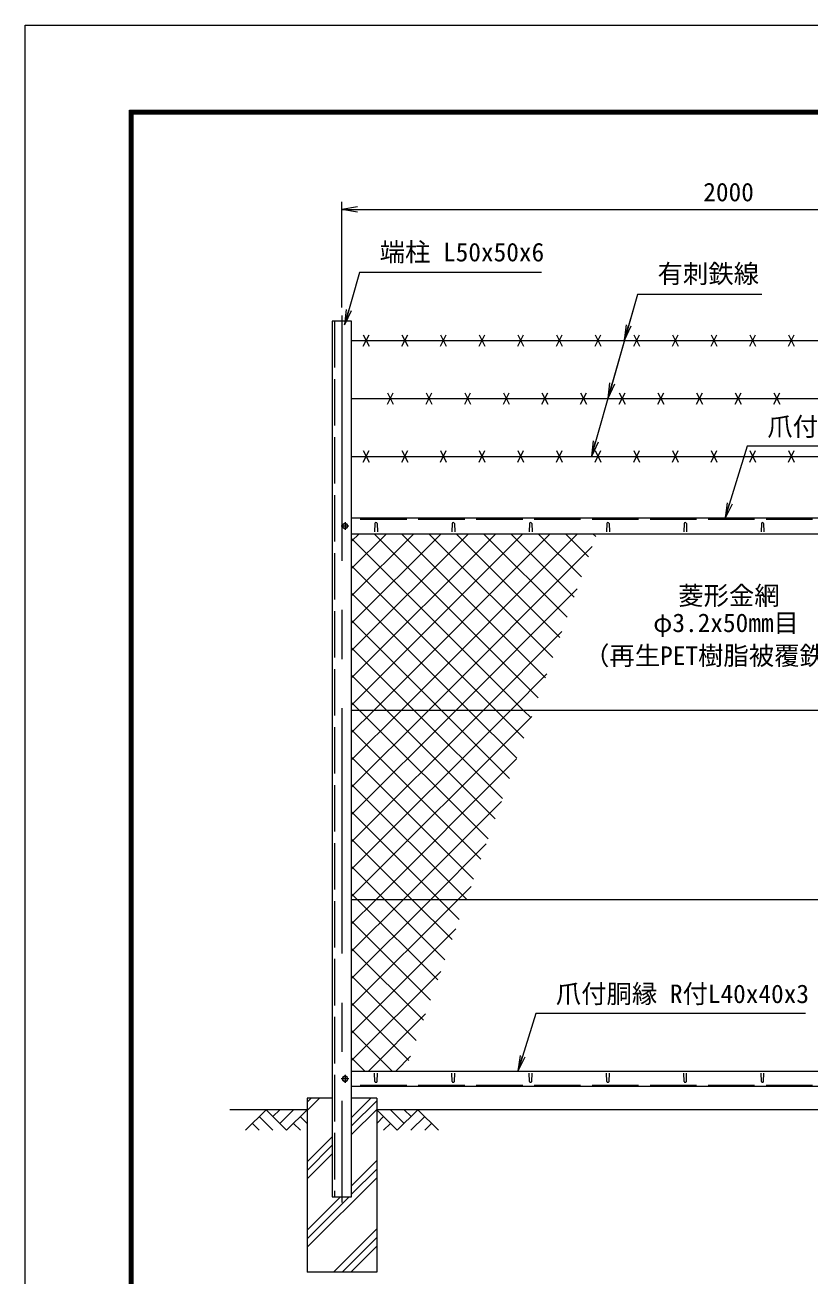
# Model space of a CAD drawing. Units: millimetres, scale not verified. Extents: x -4200 to 4200, y -2970 to 2970.
# Drawn here: x -4200 to -2169, y -266 to 2970 of the extents above; entities that cross this region are included whole.
import ezdxf
from ezdxf.enums import TextEntityAlignment as Align

# ---------------------------------------------------------------- set-up
doc = ezdxf.new("R2010")
doc.units = ezdxf.units.MM
doc.header["$LTSCALE"] = 20
doc.linetypes.add('DASHED', pattern=[7.5, 6, -1.5])
doc.linetypes.add('USER1', pattern=[50.8, 31.75, -6.35, 6.35, -6.35])
for name, color, linetype, lineweight in [('0-0_D-STR1', 1, 'Continuous', 18), ('0-1_D-BMK', 2, 'USER1', 13), ('0-2_D-STR-DIM', 7, 'Continuous', 9), ('0-3_D-STR3', 3, 'Continuous', 13), ('0-4_D-BGD', 7, 'Continuous', 9), ('0-5_D-STR4', 7, 'Continuous', 9), ('0-6_D-DCR-HCH', 7, 'Continuous', 9), ('0-7_D-STR-TXT', 7, 'Continuous', 9), ('0-8_0', 7, 'Continuous', 9), ('0-A_D-STR2', 7, 'Continuous', 9), ('0-B_D-TTL', 7, 'Continuous', 9)]:
    doc.layers.add(name, color=color, linetype=linetype, lineweight=lineweight)
doc.styles.add('ＭＳ ゴシック', font='')
doc.styles.get('ＭＳ ゴシック').set_extended_font_data('MS Gothic')

# ---------------------------------------------------------------- blocks, each defined once
blk = doc.blocks.new('_Open')
at = {"layer": '0-8_0'}
blk.add_line((-20, 3.33), (0, 0), dxfattribs=at)
blk.add_lwpolyline([(-20, -3.33), (0, 0), (-20, 0)], dxfattribs=at)

msp = doc.modelspace()

# ---------------------------------------------------------------- linework, layer by layer
at = {"layer": '0-0_D-STR1'}
for p, q in [((-3404.97, 2203.92), (-3404.97, -61.08)), ((-3354.97, 2203.92), (-3404.97, 2203.92)), ((-3354.97, -61.08), (-3354.97, 2203.92)), ((-1412.47, 1693.92), (-3354.97, 1693.92)), ((-3354.97, 1653.92), (-1412.47, 1653.92)), ((-3294.97, 1680.79), (-3295.72, 1659.29)), ((-3288.97, 1680.79), (-3288.22, 1659.29)), ((-3094.97, 1680.79), (-3095.72, 1659.29)), ((-3088.97, 1680.79), (-3088.22, 1659.29)), ((-2894.97, 1680.79), (-2895.72, 1659.29)), ((-2888.97, 1680.79), (-2888.22, 1659.29)), ((-2694.97, 1680.79), (-2695.72, 1659.29)), ((-2688.97, 1680.79), (-2688.22, 1659.29)), ((-2494.97, 1680.79), (-2495.72, 1659.29)), ((-2488.97, 1680.79), (-2488.22, 1659.29)), ((-2294.97, 1680.79), (-2295.72, 1659.29)), ((-2288.97, 1680.79), (-2288.22, 1659.29)), ((-3354.97, 263.92), (-1412.47, 263.92)), ((-3294.97, 237.05), (-3295.72, 258.55)), ((-3288.97, 237.05), (-3288.22, 258.55)), ((-3094.97, 237.05), (-3095.72, 258.55)), ((-3088.97, 237.05), (-3088.22, 258.55)), ((-2894.97, 237.05), (-2895.72, 258.55)), ((-2888.97, 237.05), (-2888.22, 258.55)), ((-2694.97, 237.05), (-2695.72, 258.55)), ((-2688.97, 237.05), (-2688.22, 258.55)), ((-2494.97, 237.05), (-2495.72, 258.55)), ((-2488.97, 237.05), (-2488.22, 258.55)), ((-2294.97, 237.05), (-2295.72, 258.55)), ((-2288.97, 237.05), (-2288.22, 258.55)), ((-1412.47, 223.92), (-3354.97, 223.92)), ((-3404.97, -61.08), (-3354.97, -61.08))]:
    msp.add_line(p, q, dxfattribs=at)
at = {"layer": '0-0_D-STR1', "linetype": 'DASHED'}
for p, q in [((-3398.97, 2203.92), (-3398.97, -61.08)), ((-1412.47, 1690.92), (-3354.97, 1690.92)), ((-1412.47, 226.92), (-3354.97, 226.92))]:
    msp.add_line(p, q, dxfattribs=at)
at = {"layer": '0-0_D-STR1'}
for centre, start, end in [((-3291.97, 1679.54), 22.61986, 157.38014), ((-3091.97, 1679.54), 22.61986, 157.38014), ((-2891.97, 1679.54), 22.61986, 157.38014), ((-2691.97, 1679.54), 22.61986, 157.38014), ((-2491.97, 1679.54), 22.61986, 157.38014), ((-2291.97, 1679.54), 22.61986, 157.38014), ((-3291.97, 238.3), 202.61986, 337.38014), ((-3091.97, 238.3), 202.61986, 337.38014), ((-2891.97, 238.3), 202.61986, 337.38014), ((-2691.97, 238.3), 202.61986, 337.38014), ((-2491.97, 238.3), 202.61986, 337.38014), ((-2291.97, 238.3), 202.61986, 337.38014)]:
    msp.add_arc(centre, 3.25, start, end, dxfattribs=at)
at = {"layer": '0-1_D-BMK'}
for p, q in [((-3379.97, 2218.92), (-3379.97, -76.08)), ((-3371.97, 1683.92), (-3371.97, 1663.92)), ((-3361.97, 1673.92), (-3381.97, 1673.92)), ((-3361.97, 243.92), (-3381.97, 243.92)), ((-3371.97, 253.92), (-3371.97, 233.92))]:
    msp.add_line(p, q, dxfattribs=at)
at = {"layer": '0-2_D-STR-DIM'}
for p, q in [((-3379.97, 2238.92), (-3379.97, 2512.7)), ((-3339.97, 2492.7), (-1419.97, 2492.7))]:
    msp.add_line(p, q, dxfattribs=at)
at = {"layer": '0-3_D-STR3'}
for p, q in [((-3324.97, 2168.92), (-3309.97, 2138.92)), ((-3324.97, 2138.92), (-3309.97, 2168.92)), ((-3224.97, 2168.92), (-3209.97, 2138.92)), ((-3224.97, 2138.92), (-3209.97, 2168.92)), ((-3124.97, 2168.92), (-3109.97, 2138.92)), ((-3124.97, 2138.92), (-3109.97, 2168.92)), ((-3024.97, 2168.92), (-3009.97, 2138.92)), ((-3024.97, 2138.92), (-3009.97, 2168.92)), ((-2924.97, 2168.92), (-2909.97, 2138.92)), ((-2924.97, 2138.92), (-2909.97, 2168.92)), ((-2824.97, 2168.92), (-2809.97, 2138.92)), ((-2824.97, 2138.92), (-2809.97, 2168.92)), ((-2724.97, 2168.92), (-2709.97, 2138.92)), ((-2724.97, 2138.92), (-2709.97, 2168.92)), ((-2624.97, 2168.92), (-2609.97, 2138.92)), ((-2624.97, 2138.92), (-2609.97, 2168.92)), ((-2524.97, 2168.92), (-2509.97, 2138.92)), ((-2524.97, 2138.92), (-2509.97, 2168.92)), ((-2424.97, 2168.92), (-2409.97, 2138.92)), ((-2424.97, 2138.92), (-2409.97, 2168.92)), ((-2324.97, 2168.92), (-2309.97, 2138.92)), ((-2324.97, 2138.92), (-2309.97, 2168.92)), ((-2224.97, 2168.92), (-2209.97, 2138.92)), ((-2224.97, 2138.92), (-2209.97, 2168.92)), ((-3354.97, 2153.92), (-1412.47, 2153.92)), ((-3262.47, 1988.92), (-3247.47, 2018.92)), ((-3262.47, 2018.92), (-3247.47, 1988.92)), ((-3162.47, 1988.92), (-3147.47, 2018.92)), ((-3162.47, 2018.92), (-3147.47, 1988.92)), ((-3062.47, 1988.92), (-3047.47, 2018.92)), ((-3062.47, 2018.92), (-3047.47, 1988.92)), ((-2962.47, 1988.92), (-2947.47, 2018.92)), ((-2962.47, 2018.92), (-2947.47, 1988.92)), ((-2862.47, 1988.92), (-2847.47, 2018.92)), ((-2862.47, 2018.92), (-2847.47, 1988.92)), ((-2762.47, 1988.92), (-2747.47, 2018.92)), ((-2762.47, 2018.92), (-2747.47, 1988.92)), ((-2662.47, 1988.92), (-2647.47, 2018.92)), ((-2662.47, 2018.92), (-2647.47, 1988.92)), ((-2562.47, 1988.92), (-2547.47, 2018.92)), ((-2562.47, 2018.92), (-2547.47, 1988.92)), ((-2462.47, 1988.92), (-2447.47, 2018.92)), ((-2462.47, 2018.92), (-2447.47, 1988.92)), ((-2362.47, 1988.92), (-2347.47, 2018.92)), ((-2362.47, 2018.92), (-2347.47, 1988.92)), ((-2262.47, 1988.92), (-2247.47, 2018.92)), ((-2262.47, 2018.92), (-2247.47, 1988.92)), ((-3354.97, 2003.92), (-1412.47, 2003.92)), ((-3354.97, 1853.92), (-1412.47, 1853.92)), ((-3324.97, 1868.92), (-3309.97, 1838.92)), ((-3324.97, 1838.92), (-3309.97, 1868.92)), ((-3224.97, 1868.92), (-3209.97, 1838.92)), ((-3224.97, 1838.92), (-3209.97, 1868.92)), ((-3124.97, 1868.92), (-3109.97, 1838.92)), ((-3124.97, 1838.92), (-3109.97, 1868.92)), ((-3024.97, 1868.92), (-3009.97, 1838.92)), ((-3024.97, 1838.92), (-3009.97, 1868.92)), ((-2924.97, 1868.92), (-2909.97, 1838.92)), ((-2924.97, 1838.92), (-2909.97, 1868.92)), ((-2824.97, 1868.92), (-2809.97, 1838.92)), ((-2824.97, 1838.92), (-2809.97, 1868.92)), ((-2724.97, 1868.92), (-2709.97, 1838.92)), ((-2724.97, 1838.92), (-2709.97, 1868.92)), ((-2624.97, 1868.92), (-2609.97, 1838.92)), ((-2624.97, 1838.92), (-2609.97, 1868.92)), ((-2524.97, 1868.92), (-2509.97, 1838.92)), ((-2524.97, 1838.92), (-2509.97, 1868.92)), ((-2424.97, 1868.92), (-2409.97, 1838.92)), ((-2424.97, 1838.92), (-2409.97, 1868.92)), ((-2324.97, 1868.92), (-2309.97, 1838.92)), ((-2324.97, 1838.92), (-2309.97, 1868.92)), ((-2224.97, 1868.92), (-2209.97, 1838.92)), ((-2224.97, 1838.92), (-2209.97, 1868.92)), ((-1412.47, 1197.17), (-3354.97, 1197.17)), ((-1412.47, 707.17), (-3354.97, 707.17))]:
    msp.add_line(p, q, dxfattribs=at)
for points in [[(-3365.47, 1677.67), (-3371.97, 1681.42), (-3378.47, 1677.67), (-3378.47, 1670.16), (-3371.97, 1666.41), (-3365.47, 1670.16)], [(-3365.47, 247.67), (-3371.97, 251.42), (-3378.47, 247.67), (-3378.47, 240.16), (-3371.97, 236.41), (-3365.47, 240.16)]]:
    msp.add_lwpolyline(points, close=True, dxfattribs=at)
for centre in [(-3371.97, 1673.92), (-3371.97, 243.92)]:
    msp.add_circle(centre, 6.25, dxfattribs=at)
at = {"layer": '0-4_D-BGD'}
for p, q in [((-3469.97, 163.92), (-3669.97, 163.92)), ((-1469.97, 163.92), (-3289.97, 163.92))]:
    msp.add_line(p, q, dxfattribs=at)
at = {"layer": '0-5_D-STR4'}
for p, q in [((-3469.97, 193.92), (-3469.97, -256.08)), ((-3404.97, 193.92), (-3469.97, 193.92)), ((-3289.97, 193.92), (-3354.97, 193.92)), ((-3289.97, 193.92), (-3289.97, -256.08)), ((-3289.97, -256.08), (-3469.97, -256.08))]:
    msp.add_line(p, q, dxfattribs=at)
at = {"layer": '0-6_D-DCR-HCH'}
for p, q in [((-3576.4, 163.92), (-3629.61, 110.71)), ((-3576.4, 163.92), (-3523.19, 110.71)), ((-3558.66, 146.18), (-3540.92, 163.92)), ((-3540.92, 128.44), (-3505.45, 163.92)), ((-3523.19, 110.71), (-3469.97, 163.92)), ((-3469.97, 161.68), (-3437.73, 193.92)), ((-3469.97, 183.77), (-3459.83, 193.92)), ((-3354.97, 144.09), (-3305.15, 193.92)), ((-3354.97, 122), (-3289.97, 187)), ((-3354.97, 99.9), (-3289.97, 164.9)), ((-3236.76, 110.71), (-3289.97, 163.92)), ((-3219.03, 128.44), (-3254.5, 163.92)), ((-3183.55, 163.92), (-3236.76, 110.71)), ((-3201.2, 146.09), (-3219.03, 163.92)), ((-3183.55, 163.92), (-3130.34, 110.71)), ((-3594.14, 146.18), (-3558.5, 110.71)), ((-3487.71, 146.18), (-3469.97, 128.52)), ((-3272.24, 146.18), (-3289.97, 128.52)), ((-3165.81, 146.18), (-3201.45, 110.71)), ((-3611.87, 128.44), (-3594.05, 110.71)), ((-3505.45, 128.44), (-3487.63, 110.71)), ((-3254.5, 128.44), (-3272.32, 110.71)), ((-3148.08, 128.44), (-3165.89, 110.71)), ((-3469.97, 29.09), (-3404.97, 94.09)), ((-3469.97, 7), (-3404.97, 72)), ((-3469.97, -15.1), (-3404.97, 49.9)), ((-3354.97, -32.68), (-3289.97, 32.32)), ((-3354.97, -54.78), (-3289.97, 10.22)), ((-3469.97, -191.88), (-3289.97, -11.88)), ((-3469.97, -169.78), (-3361.28, -61.08)), ((-3469.97, -147.68), (-3383.37, -61.08)), ((-3401.6, -256.08), (-3289.97, -144.46)), ((-3379.5, -256.08), (-3289.97, -166.56)), ((-3357.4, -256.08), (-3289.97, -188.65))]:
    msp.add_line(p, q, dxfattribs=at)
at = {"layer": '0-7_D-STR-TXT'}
for q in [(-2691.65, 2005.84), (-2649.1, 2155.84)]:
    msp.add_line((-2615.79, 2273.28), q, dxfattribs=at)
for points in [[(-2863.62, 2330.21), (-3334.59, 2330.21), (-3372.68, 2195.94)], [(-2293.89, 2273.28), (-2615.79, 2273.28), (-2734.19, 1855.84)], [(-1633.52, 1880.2), (-2331.4, 1880.2), (-2388.31, 1695.83)], [(-2180.85, 412.79), (-2878.73, 412.79), (-2924.09, 265.83)]]:
    msp.add_lwpolyline(points, dxfattribs=at)
at = {"layer": '0-A_D-STR2'}
for p, q in [((-3354.97, 1634.82), (-3335.88, 1653.92)), ((-3354.97, 1564.11), (-3265.17, 1653.92)), ((-3354.97, 1493.4), (-3194.46, 1653.92)), ((-3354.97, 1422.69), (-3123.75, 1653.92)), ((-3354.97, 1351.98), (-3053.04, 1653.92)), ((-3354.97, 1281.27), (-2982.33, 1653.92)), ((-3354.97, 1210.56), (-2911.62, 1653.92)), ((-3297.66, 1197.17), (-2840.91, 1653.92)), ((-2871.98, 1229.55), (-3296.35, 1653.92)), ((-3226.95, 1197.17), (-2770.2, 1653.92)), ((-2853.4, 1281.67), (-3225.64, 1653.92)), ((-2834.81, 1333.8), (-3154.93, 1653.92)), ((-2816.22, 1385.92), (-3084.22, 1653.92)), ((-2797.63, 1438.04), (-3013.51, 1653.92)), ((-2779.05, 1490.16), (-2942.8, 1653.92)), ((-2760.46, 1542.29), (-2872.09, 1653.92)), ((-2741.87, 1594.41), (-2801.38, 1653.92)), ((-2723.28, 1646.53), (-2730.67, 1653.92)), ((-2910.31, 1197.17), (-3354.97, 1641.83)), ((-3156.23, 1197.17), (-2732.38, 1621.02)), ((-2981.02, 1197.17), (-3354.97, 1571.12)), ((-3051.73, 1197.17), (-3354.97, 1500.41)), ((-3085.52, 1197.17), (-2771.58, 1511.12)), ((-3122.44, 1197.17), (-3354.97, 1429.7)), ((-3014.81, 1197.17), (-2810.77, 1401.21)), ((-3193.16, 1197.17), (-3354.97, 1358.99)), ((-3263.87, 1197.17), (-3354.97, 1288.28)), ((-2944.1, 1197.17), (-2849.96, 1291.31)), ((-3334.58, 1197.17), (-3354.97, 1217.56)), ((-3354.97, 1139.85), (-3297.66, 1197.17)), ((-3354.97, 1069.14), (-3226.95, 1197.17)), ((-3354.97, 998.43), (-3156.23, 1197.17)), ((-3354.97, 927.72), (-3085.52, 1197.17)), ((-3354.97, 857.01), (-3014.81, 1197.17)), ((-3354.97, 786.3), (-2944.1, 1197.17)), ((-3354.97, 715.58), (-2889.15, 1181.41)), ((-3002.1, 864.69), (-3334.58, 1197.17)), ((-2983.51, 916.81), (-3263.87, 1197.17)), ((-2964.92, 968.93), (-3193.16, 1197.17)), ((-2946.34, 1021.06), (-3122.44, 1197.17)), ((-2927.75, 1073.18), (-3051.73, 1197.17)), ((-2909.16, 1125.3), (-2981.02, 1197.17)), ((-2890.57, 1177.43), (-2910.31, 1197.17)), ((-3020.69, 812.57), (-3354.97, 1146.85)), ((-3039.27, 760.44), (-3354.97, 1076.14)), ((-3292.68, 707.17), (-2928.35, 1071.5)), ((-3057.86, 708.32), (-3354.97, 1005.43)), ((-3221.97, 707.17), (-2967.54, 961.6)), ((-3127.42, 707.17), (-3354.97, 934.72)), ((-3198.13, 707.17), (-3354.97, 864.01)), ((-3151.26, 707.17), (-3006.73, 851.7)), ((-3268.84, 707.17), (-3354.97, 793.3)), ((-3339.55, 707.17), (-3354.97, 722.59)), ((-3080.55, 707.17), (-3045.92, 741.79)), ((-3354.97, 644.87), (-3292.68, 707.17)), ((-3354.97, 574.16), (-3221.97, 707.17)), ((-3354.97, 503.45), (-3151.26, 707.17)), ((-3354.97, 432.74), (-3080.55, 707.17)), ((-3132.21, 499.83), (-3339.55, 707.17)), ((-3113.62, 551.95), (-3268.84, 707.17)), ((-3095.04, 604.07), (-3198.13, 707.17)), ((-3076.45, 656.2), (-3127.42, 707.17)), ((-3150.8, 447.7), (-3354.97, 651.88)), ((-3354.97, 362.03), (-3085.12, 631.89)), ((-3169.39, 395.58), (-3354.97, 581.17)), ((-3354.97, 291.32), (-3124.31, 521.99)), ((-3187.97, 343.46), (-3354.97, 510.46)), ((-3206.56, 291.33), (-3354.97, 439.75)), ((-3311.67, 263.92), (-3163.5, 412.08)), ((-3249.86, 263.92), (-3354.97, 369.04)), ((-3320.57, 263.92), (-3354.97, 298.33)), ((-3240.96, 263.92), (-3202.69, 302.18))]:
    msp.add_line(p, q, dxfattribs=at)
at = {"layer": '0-B_D-TTL', "color": 2, "lineweight": 18}
msp.add_lwpolyline([(-4200, 2970), (4200, 2970), (4200, -2970), (-4200, -2970)], close=True, dxfattribs=at)
at = {"layer": '0-B_D-TTL'}
for points in [[(-3930, 2750), (3930, 2750), (3930, -2750), (-3930, -2750)], [(-3927.5, 2747.5), (3927.5, 2747.5), (3927.5, -2747.5), (-3927.5, -2747.5)], [(-3925, 2745), (3925, 2745), (3925, -2745), (-3925, -2745)], [(-3922.5, 2742.5), (3922.5, 2742.5), (3922.5, -2742.5), (-3922.5, -2742.5)], [(-3920, 2740), (3920, 2740), (3920, -2740), (-3920, -2740)]]:
    msp.add_lwpolyline(points, close=True, dxfattribs=at)

# ---------------------------------------------------------------- block references
at = {"layer": '0-2_D-STR-DIM', "xscale": 2, "yscale": 2, "rotation": 180}
msp.add_blockref('_Open', (-3379.97, 2492.7), dxfattribs=at)
at = {"layer": '0-7_D-STR-TXT', "xscale": 2, "yscale": 2}
for p, rotation in [((-3373.23, 2194.01), 254.16392), ((-2649.64, 2153.92), 254.16392), ((-2692.19, 2003.92), 254.16392), ((-2734.74, 1853.92), 254.16392), ((-2388.9, 1693.92), 252.84683), ((-2924.68, 263.92), 252.84683)]:
    msp.add_blockref('_Open', p, dxfattribs=dict(at, rotation=rotation))

# ---------------------------------------------------------------- texts
at = {"layer": '0-2_D-STR-DIM', "style": 'ＭＳ ゴシック'}
msp.add_text('2000', height=48.09, dxfattribs=at).set_placement((-2445.22, 2499.45), align=Align.BOTTOM_LEFT)
at = {"layer": '0-7_D-STR-TXT', "style": 'ＭＳ ゴシック'}
for s, p in [('端柱 L50x50x6', (-3282.4, 2344.06)), ('有刺鉄線', (-2563.34, 2288.15)), ('爪付胴縁 R付L40x40x3', (-2279.46, 1892.79)), ('菱形金網', (-2509.92, 1455.63)), ('φ3.2x50mm目', (-2574.9, 1385.19)), ('（再生PET樹脂被覆鉄線）', (-2753.58, 1300.21)), ('爪付胴縁 R付L40x40x3', (-2826.79, 425.37))]:
    msp.add_text(s, height=48.09, dxfattribs=at).set_placement(p, align=Align.BOTTOM_LEFT)

doc.saveas('drawing.dxf')
